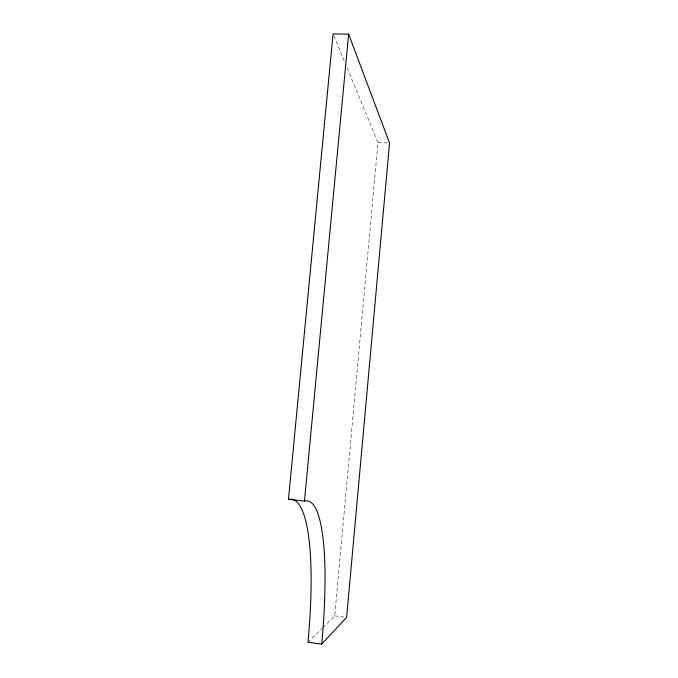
<?xml version="1.0" encoding="UTF-8"?>
<svg xmlns="http://www.w3.org/2000/svg" width="678" height="678" viewBox="0 0 678 678"><rect width="100%" height="100%" fill="white"/><g stroke="black" fill="none" stroke-linecap="round" stroke-linejoin="round"><path stroke-width="0.51" stroke-dasharray="3.39 2.54" d="M322.838 627.582L334.72 615.844L377.985 142.6L346.704 66.902M307.99 642.261L322.101 628.32M377.985 142.6L387.452 142.939M334.72 615.844L343.644 616.997M333.873 35.841L345.102 63.02"/><path stroke-width="1.02" d="M321.711 644.1A193.171 36.426 -81.6 0 0 304.456 501.084L348.628 34.137L333.067 33.9L288.447 499.381A192.535 39.29 -81.3 0 1 307.99 642.261L321.711 644.1L346.627 617.378L389.553 143.016L348.628 34.137M288.447 499.381L304.456 501.084"/></g></svg>
